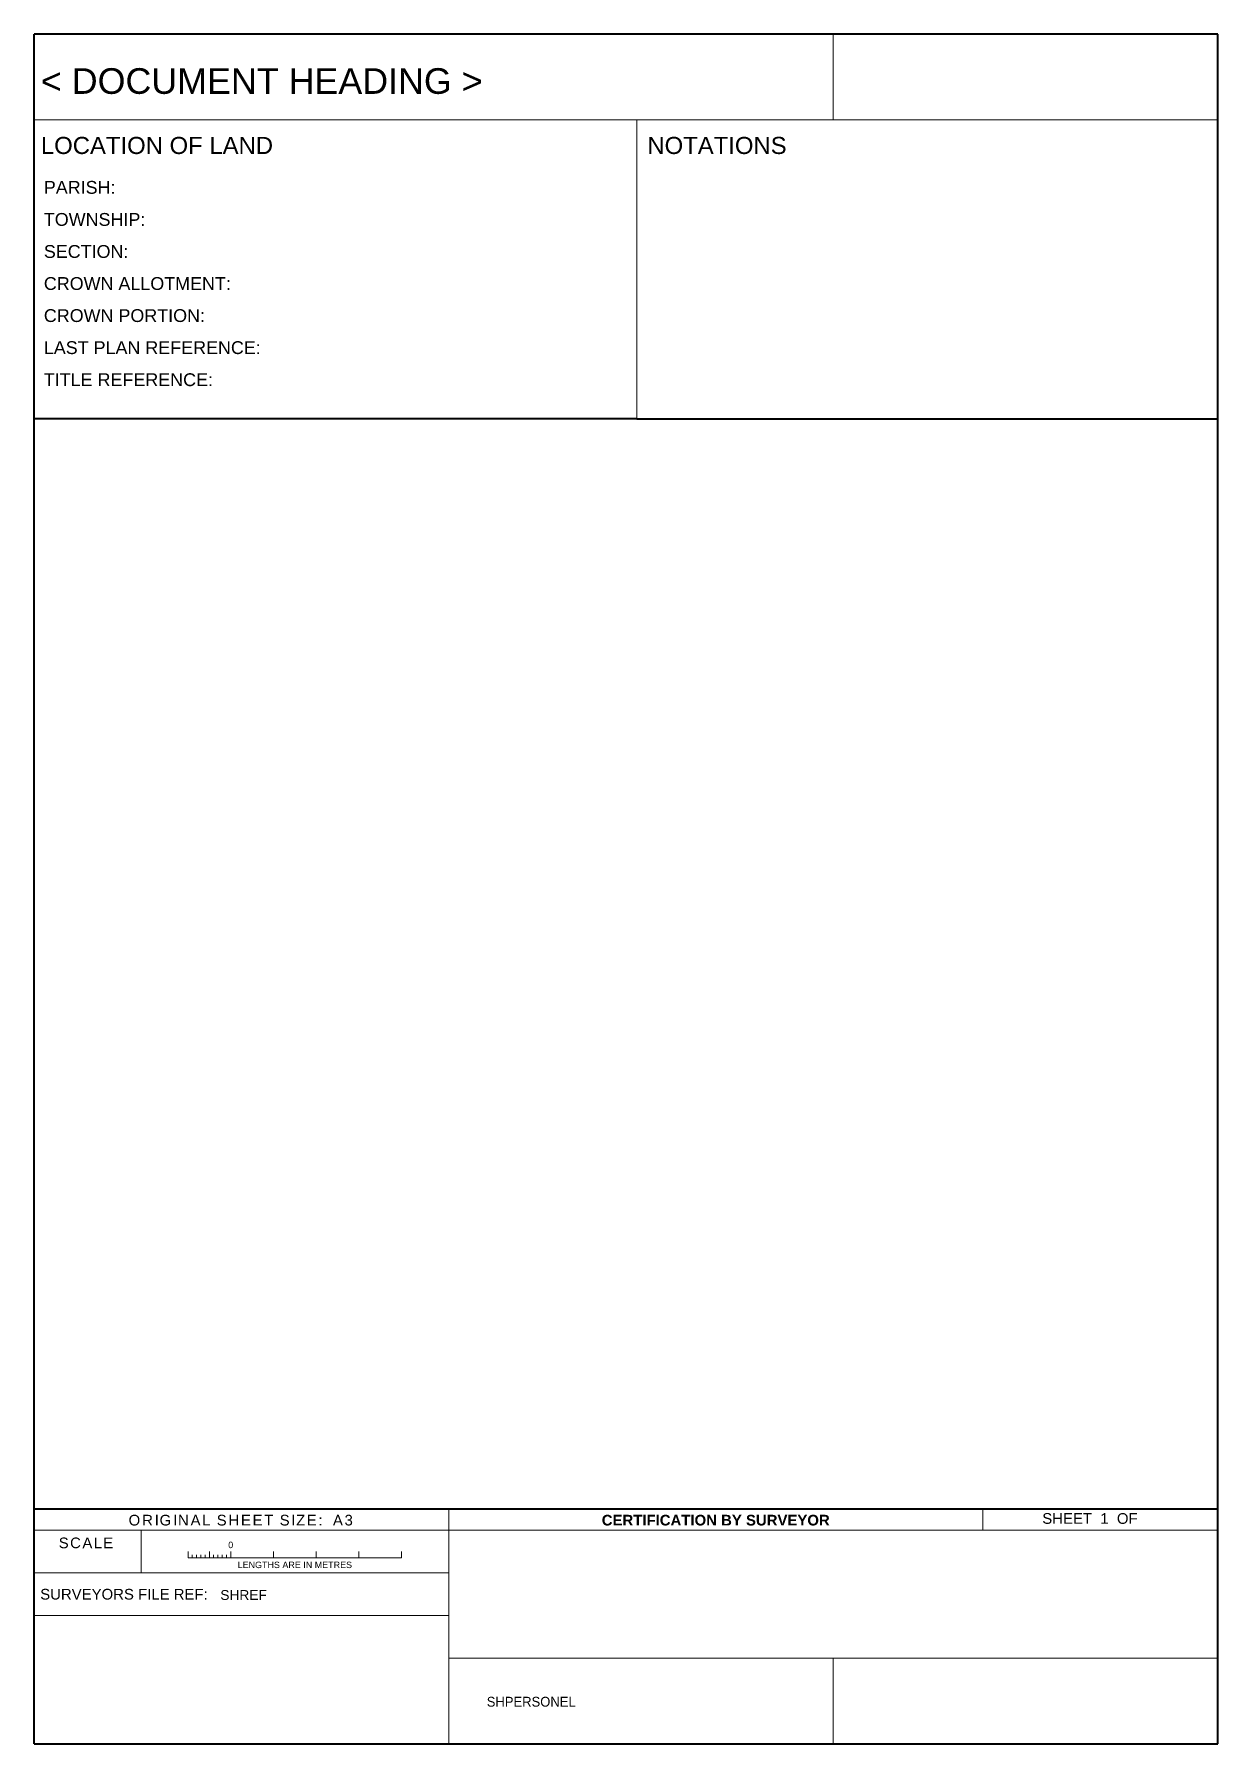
# Model space of a CAD drawing. Header units: feet. Extents: x 75 to 352, y 19 to 419.
import ezdxf
from ezdxf.enums import TextEntityAlignment as Align

# ---------------------------------------------------------------- set-up
doc = ezdxf.new("R2010")
doc.units = ezdxf.units.FT
doc.header["$MEASUREMENT"] = 0
for name, color, linetype, lineweight in [('Proforma major line', 7, 'Continuous', 40), ('Proforma minor line', 7, 'Continuous', 13), ('Proforma text', 7, 'Continuous', 0), ('Scale', 7, 'Continuous', 0)]:
    doc.layers.add(name, color=color, linetype=linetype, lineweight=lineweight)
doc.styles.add('DSE_3.0mm_Arial', font='arial.ttf', dxfattribs={"height": 0.003})
doc.styles.add('Style-Arial', font='arial.ttf')

# ---------------------------------------------------------------- blocks, each defined once
blk = doc.blocks.new('*U3')
at = {"layer": 'Scale'}
for p, q in [((-2.5, -0.075), (-2.5, 0.075)), ((-2, 0.075), (-2, -0.075)), ((-1.5, -0.075), (-1.5, 0.075)), ((-0.5, -0.075), (-0.5, 0.075)), ((0.5, -0.075), (0.5, 0.075)), ((1.5, -0.075), (1.5, 0.075)), ((2.5, -0.075), (2.5, 0.075)), ((2.5, -0.075), (-2.5, -0.075)), ((-2.4, 0), (-2.4, -0.075)), ((-2.3, 0), (-2.3, -0.075)), ((-2.2, 0), (-2.2, -0.075)), ((-2.1, 0), (-2.1, -0.075)), ((-1.9, 0), (-1.9, -0.075)), ((-1.8, 0), (-1.8, -0.075)), ((-1.7, 0), (-1.7, -0.075)), ((-1.6, 0), (-1.6, -0.075))]:
    blk.add_line(p, q, dxfattribs=at)

msp = doc.modelspace()

# ---------------------------------------------------------------- linework, layer by layer
at = {"layer": 'Proforma major line'}
for p, q in [((74.59, 18.88), (74.59, 418.88)), ((351.59, 418.88), (74.59, 418.88)), ((351.59, 18.88), (351.59, 418.88)), ((215.59, 328.88), (74.59, 328.88)), ((215.59, 328.88), (351.59, 328.88)), ((74.59, 73.87), (351.59, 73.87)), ((74.59, 18.88), (351.59, 18.88))]:
    msp.add_line(p, q, dxfattribs=at)
at = {"layer": 'Proforma minor line'}
for p, q in [((261.59, 418.88), (261.59, 398.88)), ((215.59, 398.88), (74.59, 398.88)), ((215.59, 398.88), (215.59, 328.88)), ((261.59, 398.88), (215.59, 398.88)), ((261.59, 398.88), (351.59, 398.88)), ((171.59, 68.87), (171.59, 73.87)), ((296.59, 68.87), (296.59, 73.87)), ((170.59, 68.87), (74.59, 68.87)), ((171.59, 68.87), (74.59, 68.87)), ((99.59, 58.87), (99.59, 68.87)), ((171.59, 68.87), (171.59, 38.87)), ((171.59, 68.87), (351.59, 68.87)), ((171.59, 58.87), (74.59, 58.87)), ((171.59, 48.87), (74.59, 48.87)), ((171.59, 38.87), (171.59, 18.87)), ((171.59, 38.87), (261.59, 38.87)), ((261.59, 38.87), (261.59, 18.87)), ((261.59, 38.87), (351.59, 38.87))]:
    msp.add_line(p, q, dxfattribs=at)

# ---------------------------------------------------------------- block references
at = {"layer": 'Scale', "xscale": 10, "yscale": 10, "zscale": 10}
msp.add_blockref('*U3', (135.59, 63.12), dxfattribs=at)

# ---------------------------------------------------------------- texts
at = {"style": 'Style-Arial'}
msp.add_attdef('SHREF', (118.15, 52.54), '', height=2.3, dxfattribs=at)
at = {"width": 0.99}
msp.add_attdef('SHPERSONEL', (180.5, 27.56), '', height=2.3, dxfattribs=at)
at = {"layer": 'Proforma text'}
for s, height, style, p in [('LOCATION OF LAND', 4, 'Style-Arial', (76.16, 392.85)), ('NOTATIONS', 4, 'Style-Arial', (218.09, 392.85)), ('PARISH: ', 3, 'Style-Arial', (76.85, 383.04)), ('TOWNSHIP: ', 3, 'Style-Arial', (76.85, 375.54)), ('SECTION: ', 3, 'Style-Arial', (76.85, 368.04)), ('CROWN ALLOTMENT: ', 3, 'Style-Arial', (76.85, 360.54)), ('CROWN PORTION: ', 3, 'Style-Arial', (76.85, 353.04)), ('LAST PLAN REFERENCE: ', 3, 'Style-Arial', (76.85, 345.54)), ('TITLE REFERENCE:', 3, 'Style-Arial', (76.85, 338.04)), ('SURVEYORS FILE REF:', 2.5, 'DSE_3.0mm_Arial', (76, 53.87))]:
    msp.add_text(s, height=height, dxfattribs=dict(at, style=style)).set_placement(p, align=Align.MIDDLE_LEFT)
at = {"layer": 'Proforma text', "style": 'Style-Arial'}
msp.add_text('SHEET  1  OF     ', height=2.5, dxfattribs=at).set_placement((324.09, 71.59), align=Align.MIDDLE_CENTER)
at = {"layer": 'Proforma text'}
for s, insert, char_height, attachment_point, line_spacing_factor, style in [('< DOCUMENT HEADING >', (76.16, 407.88), 6, 4, 1.424803, 'Style-Arial'), ('\\T1.168;ORIGINAL SHEET SIZE:  A3', (123.09, 71.18), 2.5, 5, 0.9, 'Style-Arial'), ('\\fArial|b1|i0|c00|p39;CERTIFICATION BY SURVEYOR', (234.09, 71.18), 2.5, 5, 0.6, 'DSE_3.0mm_Arial'), ('\\T1.141;SCALE', (86.87, 65.86), 2.5, 5, 0.6, 'Style-Arial')]:
    msp.add_mtext(s, dxfattribs=dict(at, insert=insert, char_height=char_height, attachment_point=attachment_point, line_spacing_factor=line_spacing_factor, style=style))
at = {"layer": 'Scale', "style": 'Style-Arial'}
for s, p in [('0', (120.59, 65.4)), ('LENGTHS ARE IN METRES', (135.59, 60.73))]:
    msp.add_text(s, height=1.5, dxfattribs=at).set_placement(p, align=Align.MIDDLE_CENTER)

doc.saveas('drawing.dxf')
